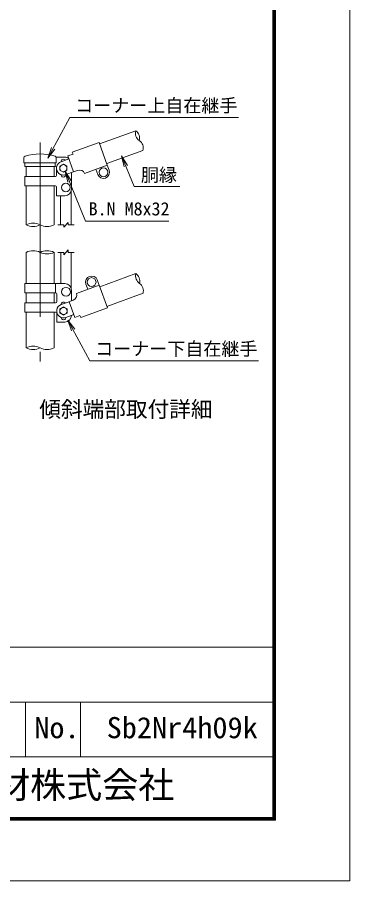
# Model space of a CAD drawing. Units: millimetres, scale not verified. Extents: x -4200 to 4200, y -2970 to 2970.
# Drawn here: x 2990 to 4200, y -2970 to 171 of the extents above; entities that cross this region are included whole.
import ezdxf
from ezdxf.enums import TextEntityAlignment as Align

# ---------------------------------------------------------------- set-up
doc = ezdxf.new("R2010")
doc.units = ezdxf.units.MM
doc.header["$LTSCALE"] = 20
doc.linetypes.add('USER1', pattern=[50.8, 31.75, -6.35, 6.35, -6.35])
for name, color, linetype, lineweight in [('0-0_D-BMK', 2, 'USER1', 13), ('0-1_D-STR1', 1, 'Continuous', 18), ('0-2_D-STR-DIM', 7, 'Continuous', 9), ('0-3_0', 3, 'Continuous', 18), ('0-5_D-STR3', 3, 'Continuous', 13), ('0-7_D-STR-TXT', 7, 'Continuous', 9), ('0-8_D-TTL', 7, 'Continuous', 9)]:
    doc.layers.add(name, color=color, linetype=linetype, lineweight=lineweight)
doc.layers.add('0-4_D-TTL-TXT', color=7, linetype='Continuous')
doc.styles.add('ＭＳ ゴシック', font='')
doc.styles.get('ＭＳ ゴシック').set_extended_font_data('MS Gothic')

# ---------------------------------------------------------------- blocks, each defined once
blk = doc.blocks.new('_Open')
at = {"layer": '0-3_0', "color": 7, "lineweight": 9}
blk.add_line((-20, 3.33), (0, 0), dxfattribs=at)
blk.add_lwpolyline([(-20, -3.33), (0, 0), (-20, 0)], dxfattribs=at)

msp = doc.modelspace()

# ---------------------------------------------------------------- linework, layer by layer
at = {"layer": '0-0_D-BMK'}
msp.add_line((3073.52, -284.43), (3073.52, -1081.85), dxfattribs=at)
at = {"layer": '0-1_D-STR1'}
for p, q in [((3289.99, -289.99), (3421.55, -242.11)), ((3316.05, -361.59), (3447.61, -313.71)), ((3022.72, -372.37), (3022.72, -408.37)), ((3124.32, -372.37), (3124.32, -408.37)), ((3022.72, -442.37), (3022.72, -584.37)), ((3124.32, -442.37), (3124.32, -584.37)), ((3022.72, -684.37), (3022.72, -797.73)), ((3124.32, -684.37), (3124.32, -797.73)), ((3290.49, -809.35), (3422.05, -761.47)), ((3022.72, -831.73), (3022.72, -867.73)), ((3124.32, -831.73), (3124.32, -867.73)), ((3316.55, -880.95), (3448.11, -833.07)), ((3022.72, -901.73), (3022.72, -1031.73)), ((3124.32, -901.73), (3124.32, -1031.73))]:
    msp.add_line(p, q, dxfattribs=at)
at = {"layer": '0-2_D-STR-DIM'}
for p, q in [((3137.52, -584.37), (3160.02, -584.37)), ((3160.02, -593.37), (3175.02, -575.37)), ((3160.02, -593.37), (3160.02, -584.37)), ((3175.02, -584.37), (3175.02, -575.37)), ((3175.02, -584.37), (3197.52, -584.37)), ((3137.52, -684.37), (3160.02, -684.37)), ((3160.02, -693.37), (3175.02, -675.37)), ((3160.02, -693.37), (3160.02, -684.37)), ((3175.02, -684.37), (3175.02, -675.37)), ((3175.02, -684.37), (3197.52, -684.37))]:
    msp.add_line(p, q, dxfattribs=at)
for centre, radius, start, end in [((3453.66, -250.69), 33.24, 165.03504, 234.96496), ((3402.46, -269.32), 33.24, 345.03504, 54.96496), ((3415.49, -305.13), 33.24, 345.03422, 54.96578), ((3048.12, -635.13), 56.76, 63.41723, 116.58277), ((3048.12, -533.61), 56.76, 243.41723, 296.58277), ((3098.92, -533.61), 56.76, 243.41722, 296.58278), ((3048.12, -735.12), 56.76, 63.41485, 116.58515), ((3098.92, -735.12), 56.76, 63.41488, 116.58512), ((3098.92, -633.61), 56.76, 243.41488, 296.58512), ((3454.16, -770.05), 33.24, 165.03504, 234.96496), ((3402.96, -788.69), 33.24, 345.03504, 54.96496), ((3415.99, -824.49), 33.24, 345.03422, 54.96578), ((3048.12, -1082.48), 56.75, 63.41365, 116.58635), ((3048.12, -980.98), 56.75, 243.41365, 296.58635), ((3098.92, -980.98), 56.75, 243.41374, 296.58626)]:
    msp.add_arc(centre, radius, start, end, dxfattribs=at)
at = {"layer": '0-5_D-STR3'}
for p, q in [((3190.58, -319.78), (3287.94, -284.35)), ((3287.94, -284.35), (3318.03, -367.04)), ((3014.47, -340.33), (3014.47, -358.37)), ((3131.71, -338.37), (3163.27, -338.37)), ((3132.07, -340.42), (3132.07, -358.37)), ((3149.72, -354.88), (3178.29, -344.48)), ((3174.46, -333.95), (3195.39, -391.46)), ((3014.47, -358.37), (3132.07, -358.37)), ((3017.67, -358.37), (3017.67, -372.37)), ((3017.67, -372.37), (3129.27, -372.37)), ((3128.87, -358.37), (3128.87, -372.37)), ((3133.27, -376.37), (3133.27, -404.37)), ((3235.34, -397.14), (3318.03, -367.04)), ((3318.03, -367.04), (3324.88, -385.84)), ((3166.82, -401.86), (3195.39, -391.46)), ((3187.27, -394.42), (3187.27, -454.37)), ((3210.07, -386.12), (3195.39, -391.46)), ((3276.69, -382.09), (3283.53, -400.89)), ((3128.87, -408.37), (3017.27, -408.37)), ((3017.67, -408.37), (3129.27, -408.37)), ((3017.67, -408.37), (3017.67, -442.37)), ((3017.67, -442.37), (3129.27, -442.37)), ((3133.27, -446.37), (3133.27, -478.37)), ((3186.27, -462.37), (3186.27, -584.37)), ((3133.27, -478.37), (3163.27, -478.37)), ((3148.27, -478.37), (3148.27, -584.37)), ((3148.77, -684.37), (3148.77, -797.73)), ((3186.77, -684.37), (3186.77, -814.87)), ((3288.44, -803.71), (3281.6, -784.92)), ((3018.17, -831.73), (3018.17, -797.73)), ((3018.17, -797.73), (3163.77, -797.73)), ((3129.37, -831.73), (3129.37, -797.73)), ((3205.74, -833.81), (3288.44, -803.71)), ((3247.09, -818.76), (3240.25, -799.97)), ((3318.53, -886.4), (3288.44, -803.71)), ((3018.17, -831.73), (3129.77, -831.73)), ((3133.77, -835.73), (3133.77, -863.73)), ((3187.77, -860.57), (3187.77, -821.73)), ((3129.37, -867.73), (3017.77, -867.73)), ((3018.17, -867.73), (3129.77, -867.73)), ((3018.17, -901.73), (3018.17, -867.73)), ((3150.22, -874.24), (3178.79, -863.84)), ((3193.47, -858.5), (3177.85, -864.18)), ((3199.72, -921.36), (3178.79, -863.84)), ((3018.17, -901.73), (3129.77, -901.73)), ((3133.77, -937.73), (3133.77, -905.73)), ((3221.18, -921.84), (3318.53, -886.4)), ((3133.77, -937.73), (3163.77, -937.73)), ((3167.32, -921.22), (3195.89, -910.82))]:
    msp.add_line(p, q, dxfattribs=at)
for points in [[(3190.58, -319.78), (3193.25, -327.11), (3174.46, -333.95)], [(3221.18, -921.84), (3218.52, -914.52), (3199.72, -921.36)]]:
    msp.add_lwpolyline(points, dxfattribs=at)
for points in [[(3158.27, -363.37), (3145.28, -370.87), (3145.28, -385.87), (3158.27, -393.37), (3171.26, -385.87), (3171.26, -370.87)], [(3158.77, -912.73), (3145.78, -905.23), (3145.78, -890.23), (3158.77, -882.73), (3171.76, -890.23), (3171.76, -905.23)]]:
    msp.add_lwpolyline(points, close=True, dxfattribs=at)
for centre, radius in [((3158.27, -378.37), 12.99), ((3304.2, -393.36), 16), ((3167.27, -448.37), 16), ((3260.92, -792.44), 16), ((3167.77, -827.73), 16), ((3158.77, -897.73), 12.99)]:
    msp.add_circle(centre, radius, dxfattribs=at)
for centre, radius, start, end in [((3020.47, -340.33), 6, 107.18963, 180), ((3073.13, -510.53), 184.17, 72.71226, 107.18963), ((3126.07, -340.42), 6, 0, 72.71226), ((3163.27, -362.37), 24, 52.55408, 90), ((3129.27, -376.37), 4, 0, 90), ((3158.27, -378.37), 25, 110, 290), ((3158.27, -354.37), 8.5, 36.73387, 183.26613), ((3129.27, -404.37), 4, 270, 0), ((3158.27, -402.37), 8.5, 176.73321, 3.26679), ((3216.91, -404.91), 20, 22.86598, 110), ((3304.2, -393.36), 22, 200, 20), ((3129.27, -446.37), 4, 0, 90), ((3163.27, -454.37), 24, 270, 0), ((3260.92, -792.44), 22, 20, 200), ((3163.77, -821.73), 24, 0, 90), ((3129.77, -835.73), 4, 0, 90), ((3186.63, -839.7), 20, 290, 17.13402), ((3129.77, -863.73), 4, 270, 0), ((3158.77, -897.73), 25, 110, 290), ((3158.77, -873.73), 8.5, 36.73387, 183.26679), ((3129.77, -905.73), 4, 0, 90), ((3158.77, -921.73), 8.5, 176.73321, 3.26679), ((3163.77, -913.73), 24, 270, 359.88224)]:
    msp.add_arc(centre, radius, start, end, dxfattribs=at)
at = {"layer": '0-7_D-STR-TXT'}
for points in [[(3795.07, -193.96), (3181.25, -193.96), (3102.77, -339.96)], [(3582.37, -444.94), (3415.34, -444.94), (3370.71, -335.4)], [(3542.26, -571.17), (3239.19, -571.17), (3165.54, -391.46)], [(3867.78, -1078.88), (3253.96, -1078.88), (3175.47, -932.88)]]:
    msp.add_lwpolyline(points, dxfattribs=at)
at = {"layer": '0-8_D-TTL'}
for p, q in [((2120.32, -2119.77), (3920.32, -2119.77)), ((2120.32, -2319.77), (3920.32, -2319.77)), ((3020.32, -2319.77), (3020.32, -2519.77)), ((3220.32, -2319.77), (3220.32, -2519.77)), ((2120.32, -2519.77), (3920.32, -2519.77))]:
    msp.add_line(p, q, dxfattribs=at)
at = {"layer": '0-8_D-TTL', "color": 2, "lineweight": 18}
msp.add_lwpolyline([(-4199.68, 2970.23), (4200.32, 2970.23), (4200.32, -2969.77), (-4199.68, -2969.77)], close=True, dxfattribs=at)
at = {"layer": '0-8_D-TTL'}
for points in [[(-3929.68, 2750.23), (3930.32, 2750.23), (3930.32, -2749.77), (-3929.68, -2749.77)], [(-3927.18, 2747.73), (3927.82, 2747.73), (3927.82, -2747.27), (-3927.18, -2747.27)], [(-3924.68, 2745.23), (3925.32, 2745.23), (3925.32, -2744.77), (-3924.68, -2744.77)], [(-3922.18, 2742.73), (3922.82, 2742.73), (3922.82, -2742.27), (-3922.18, -2742.27)], [(-3919.68, 2740.23), (3920.32, 2740.23), (3920.32, -2739.77), (-3919.68, -2739.77)]]:
    msp.add_lwpolyline(points, close=True, dxfattribs=at)

# ---------------------------------------------------------------- block references
at = {"layer": '0-7_D-STR-TXT', "xscale": 2, "yscale": 2}
for p, rotation in [((3101.82, -341.73), 241.73951), ((3369.96, -333.54), 112.1685), ((3164.78, -389.61), 112.28539), ((3174.53, -931.12), 118.26049)]:
    msp.add_blockref('_Open', p, dxfattribs=dict(at, rotation=rotation))

# ---------------------------------------------------------------- texts
at = {"layer": '0-4_D-TTL-TXT', "style": 'ＭＳ ゴシック'}
for s, height, p in [('傾斜端部取付詳細', 57.77, (3070.45, -1301.13)), ('JFE 建材株式会社', 96.21, (2512.7, -2698.28))]:
    msp.add_text(s, height=height, dxfattribs=at).set_placement(p, align=Align.BOTTOM_LEFT)
at = {"layer": '0-4_D-TTL-TXT', "style": 'ＭＳ ゴシック', "width": 1.05}
for s, p in [('No.', (3052.32, -2474.58)), ('Sb2Nr4h09k', (3315.65, -2474.58))]:
    msp.add_text(s, height=76.98, dxfattribs=at).set_placement(p, align=Align.BOTTOM_LEFT)
at = {"layer": '0-7_D-STR-TXT', "style": 'ＭＳ ゴシック'}
for s, p in [('コーナー上自在継手', (3201.18, -188.77)), ('胴縁', (3440.28, -441.49)), ('B.N M8x32', (3250.03, -564.47)), ('コーナー下自在継手', (3273.89, -1073.7))]:
    msp.add_text(s, height=48.09, dxfattribs=at).set_placement(p, align=Align.BOTTOM_LEFT)

doc.saveas('drawing.dxf')
